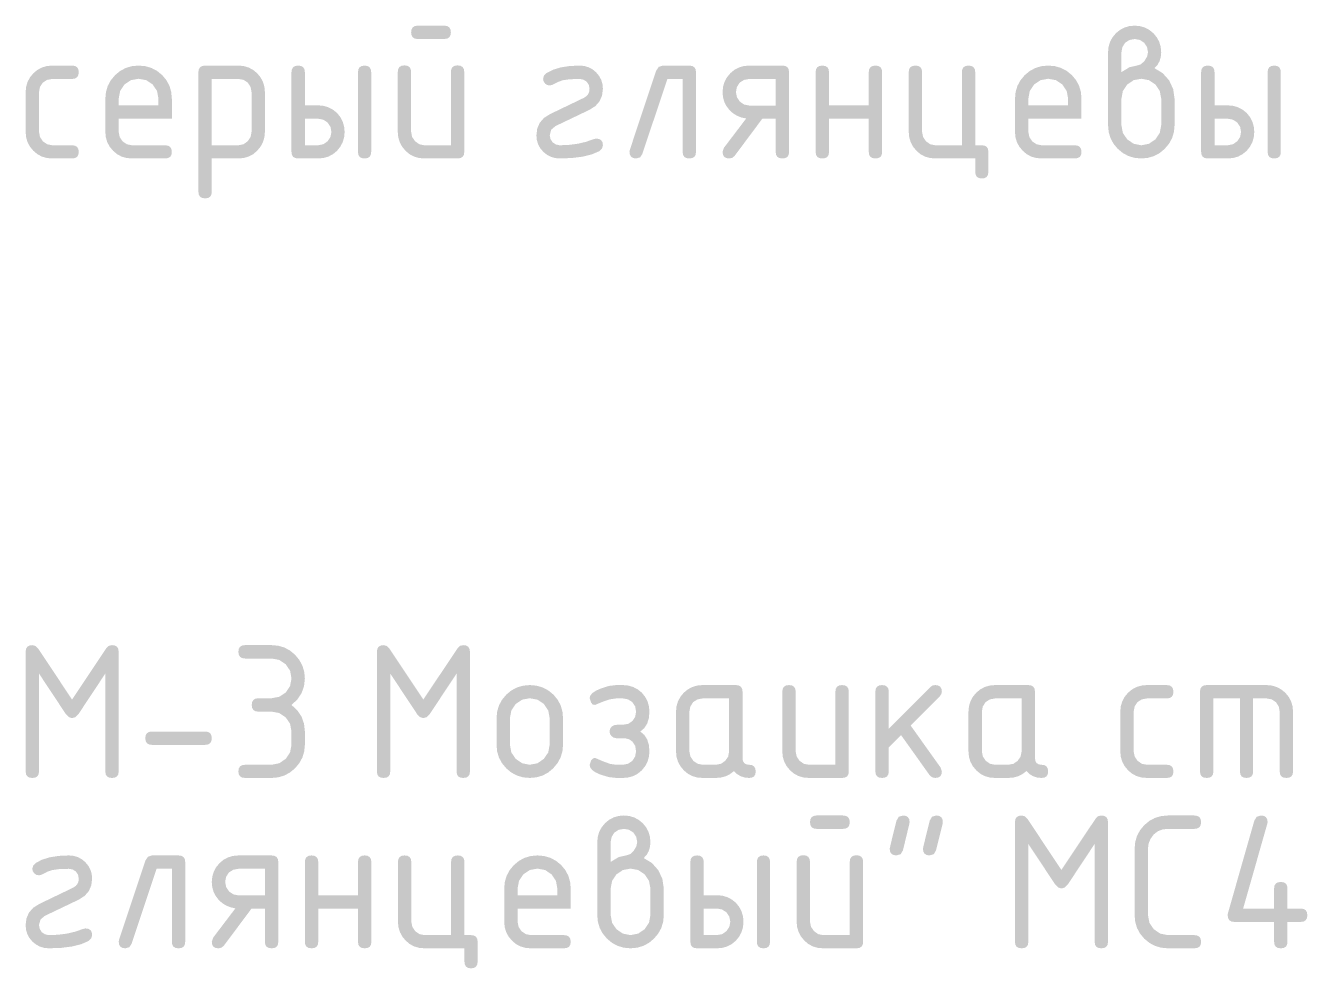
# Model space of a CAD drawing. Header units: millimetres. Extents: x 0 to 1189, y 0 to 841.
# Drawn here: x 1006.08 to 1035.3, y 709.79 to 731.27 of the extents above; entities that cross this region are included whole.
import ezdxf

# ---------------------------------------------------------------- set-up
doc = ezdxf.new("R2010")
doc.units = ezdxf.units.MM

msp = doc.modelspace()

# ---------------------------------------------------------------- hatches: boundary and pattern name
h = msp.add_hatch(color=7)
h.paths.add_polyline_path([(1016.080955, 730.214016), (1016.080955, 728.393903), (1016.071438, 728.327714), (1016.042853, 728.281524), (1015.995147, 728.254454), (1015.928269, 728.245626), (1015.170899, 728.245626), (1015.048486, 728.256091), (1014.93615, 728.288001), (1014.834253, 728.342132), (1014.743156, 728.419259), (1014.66534, 728.512897), (1014.609693, 728.616043), (1014.576267, 728.728697), (1014.565113, 728.850861), (1014.565113, 730.214016), (1014.57463, 730.280894), (1014.603216, 730.3286), (1014.650922, 730.357185), (1014.7178, 730.366703), (1014.784359, 730.357185), (1014.831901, 730.3286), (1014.860427, 730.280894), (1014.869935, 730.214016), (1014.869935, 728.850861), (1014.89226, 728.735725), (1014.959232, 728.639194), (1015.057004, 728.568845), (1015.170899, 728.546038), (1015.776133, 728.546038), (1015.776133, 730.214016), (1015.785642, 730.280894), (1015.814167, 730.3286), (1015.861709, 730.357185), (1015.928269, 730.366703), (1015.995147, 730.357185), (1016.042853, 730.3286), (1016.071438, 730.280894)])
h.paths.add_polyline_path([(1015.623447, 730.967527), (1015.018212, 730.967527), (1014.953884, 730.977044), (1014.907487, 731.00563), (1014.879383, 731.053336), (1014.869935, 731.120214), (1014.879383, 731.186773), (1014.907487, 731.234315), (1014.953884, 731.262841), (1015.018212, 731.272349), (1015.623447, 731.272349), (1015.690325, 731.262841), (1015.73803, 731.234315), (1015.766616, 731.186773), (1015.776133, 731.120214), (1015.766616, 731.053336), (1015.73803, 731.00563), (1015.690325, 730.977044)])
h = msp.add_hatch(color=7)
h.paths.add_polyline_path([(1031.061315, 730.214016), (1031.245214, 730.324741), (1031.41299, 730.362293), (1031.504354, 730.389785), (1031.586623, 730.468126), (1031.64705, 730.567621), (1031.666549, 730.667115), (1031.644501, 730.784662), (1031.577804, 730.883191), (1031.47955, 730.947477), (1031.362279, 730.967527), (1031.244525, 730.945823), (1031.146202, 730.883191), (1031.083088, 730.784662), (1031.061315, 730.667115)])
h.paths.add_polyline_path([(1031.814826, 730.302762), (1032.002791, 730.188729), (1032.149414, 730.023847), (1032.241053, 729.824169), (1032.272335, 729.608782), (1032.272335, 728.999137), (1032.258055, 728.848561), (1032.21556, 728.708578), (1032.145366, 728.580481), (1032.04799, 728.465561), (1031.933071, 728.368874), (1031.804973, 728.300196), (1031.66499, 728.259217), (1031.514414, 728.245626), (1031.361917, 728.259217), (1031.221719, 728.300196), (1031.093509, 728.368874), (1030.976979, 728.465561), (1030.879974, 728.582341), (1030.811132, 728.710232), (1030.770092, 728.849181), (1030.756493, 728.999137), (1030.756493, 730.667115), (1030.767646, 730.789278), (1030.801072, 730.901933), (1030.856719, 731.005079), (1030.934535, 731.098716), (1031.027493, 731.174216), (1031.129183, 731.228528), (1031.240486, 731.261342), (1031.362279, 731.272349), (1031.484442, 731.261282), (1031.597096, 731.228045), (1031.700242, 731.172588), (1031.79388, 731.094858), (1031.869147, 731.003451), (1031.923485, 730.90145), (1031.956428, 730.789218), (1031.967513, 730.667115), (1031.957996, 730.558327), (1031.92941, 730.461167), (1031.881704, 730.375892)])
h.paths.add_polyline_path([(1031.967513, 729.003547), (1031.967513, 729.608782), (1031.935198, 729.782345), (1031.836324, 729.930691), (1031.689425, 730.029565), (1031.514414, 730.06188), (1031.339403, 730.029565), (1031.192504, 729.930691), (1031.09363, 729.782345), (1031.061315, 729.608782), (1031.061315, 729.003547), (1031.09363, 728.826676), (1031.192504, 728.681637), (1031.339403, 728.580558), (1031.514414, 728.546038), (1031.689425, 728.580558), (1031.836324, 728.681637), (1031.935198, 728.828123)])
h = msp.add_hatch(color=7)
h.dxf.hatch_style = 2
h.paths.add_polyline_path([(1006.387432, 729.757058), (1006.387432, 728.850861), (1006.409757, 728.735243), (1006.476729, 728.635335), (1006.574501, 728.568363), (1006.688396, 728.546038), (1007.140944, 728.546038), (1007.207822, 728.53653), (1007.255527, 728.508005), (1007.284113, 728.460462), (1007.29363, 728.393903), (1007.284113, 728.327714), (1007.255527, 728.281524), (1007.207822, 728.254454), (1007.140944, 728.245626), (1006.688396, 728.245626), (1006.565983, 728.256091), (1006.453647, 728.288001), (1006.35175, 728.342132), (1006.260653, 728.419259), (1006.182837, 728.512277), (1006.12719, 728.614389), (1006.093764, 728.726837), (1006.08261, 728.850861), (1006.08261, 729.757058), (1006.093764, 729.879222), (1006.12719, 729.991876), (1006.182837, 730.095022), (1006.260653, 730.18866), (1006.35175, 730.263927), (1006.453647, 730.318264), (1006.565983, 730.351208), (1006.688396, 730.362293), (1007.140944, 730.362293), (1007.207822, 730.352784), (1007.255527, 730.324259), (1007.284113, 730.276717), (1007.29363, 730.210157), (1007.284113, 730.143279), (1007.255527, 730.095574), (1007.207822, 730.066988), (1007.140944, 730.057471), (1006.688396, 730.057471), (1006.570643, 730.035698), (1006.472319, 729.972584), (1006.409205, 729.874329)])
h = msp.add_hatch(color=7)
h.paths.add_polyline_path([(1008.657273, 730.06188), (1008.482262, 730.029565), (1008.335363, 729.930691), (1008.236489, 729.783792), (1008.204174, 729.608782), (1008.204174, 729.456095), (1009.110372, 729.456095), (1009.110372, 729.608782), (1009.078057, 729.783792), (1008.979183, 729.930691), (1008.832284, 730.029565)])
h.paths.add_polyline_path([(1008.204174, 729.151824), (1008.204174, 728.850861), (1008.226498, 728.735243), (1008.293471, 728.635335), (1008.391243, 728.568363), (1008.505138, 728.546038), (1009.262507, 728.546038), (1009.329385, 728.53653), (1009.377091, 728.508005), (1009.405677, 728.460462), (1009.415194, 728.393903), (1009.405677, 728.327714), (1009.377091, 728.281524), (1009.329385, 728.254454), (1009.262507, 728.245626), (1008.505138, 728.245626), (1008.382725, 728.256091), (1008.270389, 728.288001), (1008.168491, 728.342132), (1008.077394, 728.419259), (1007.999578, 728.512277), (1007.943931, 728.614389), (1007.910505, 728.726837), (1007.899352, 728.850861), (1007.899352, 729.604372), (1007.912951, 729.756878), (1007.953991, 729.897136), (1008.022833, 730.025509), (1008.119838, 730.142358), (1008.236368, 730.239045), (1008.364578, 730.307723), (1008.504776, 730.348702), (1008.657273, 730.362293), (1008.80977, 730.348762), (1008.949968, 730.308205), (1009.078178, 730.240672), (1009.194708, 730.146216), (1009.291713, 730.029686), (1009.360555, 729.901477), (1009.401594, 729.761279), (1009.415194, 729.608782), (1009.415194, 729.151824)])
h = msp.add_hatch(color=7)
h.paths.add_polyline_path([(1010.021037, 730.214016), (1010.030554, 730.278344), (1010.059139, 730.324741), (1010.106845, 730.352845), (1010.173723, 730.362293), (1010.931093, 730.362293), (1011.053506, 730.351208), (1011.165842, 730.318264), (1011.267739, 730.263927), (1011.358836, 730.18866), (1011.436652, 730.095022), (1011.492299, 729.991876), (1011.525725, 729.879222), (1011.536879, 729.757058), (1011.536879, 728.850861), (1011.525725, 728.728697), (1011.492299, 728.616043), (1011.436652, 728.512897), (1011.358836, 728.419259), (1011.267739, 728.342132), (1011.165842, 728.288001), (1011.053506, 728.256091), (1010.931093, 728.245626), (1010.325859, 728.245626), (1010.325859, 727.483847), (1010.31635, 727.419518), (1010.287825, 727.373121), (1010.240282, 727.345018), (1010.173723, 727.33557), (1010.106845, 727.345018), (1010.059139, 727.373121), (1010.030554, 727.419518), (1010.021037, 727.483847)])
h.paths.add_polyline_path([(1010.325859, 730.057471), (1010.325859, 728.546038), (1010.931093, 728.546038), (1011.046641, 728.568363), (1011.14276, 728.635335), (1011.209732, 728.733589), (1011.232057, 728.850861), (1011.232057, 729.757058), (1011.210283, 729.874329), (1011.147169, 729.972584), (1011.048846, 730.037351), (1010.931093, 730.057471)])
h = msp.add_hatch(color=7)
h.paths.add_polyline_path([(1013.353741, 728.850861), (1013.342656, 728.728697), (1013.309713, 728.616043), (1013.255375, 728.512897), (1013.180108, 728.419259), (1013.086471, 728.342132), (1012.983324, 728.288001), (1012.87067, 728.256091), (1012.748507, 728.245626), (1012.295408, 728.245626), (1012.22853, 728.254454), (1012.180824, 728.281524), (1012.152238, 728.327714), (1012.142721, 728.393903), (1012.142721, 730.214016), (1012.152238, 730.278344), (1012.180824, 730.324741), (1012.22853, 730.352845), (1012.295408, 730.362293), (1012.361967, 730.352845), (1012.409509, 730.324741), (1012.438035, 730.278344), (1012.447543, 730.214016), (1012.447543, 729.456095), (1012.748507, 729.456095), (1012.87067, 729.445096), (1012.983324, 729.412342), (1013.086471, 729.358194), (1013.180108, 729.283013), (1013.255375, 729.189289), (1013.309713, 729.085954), (1013.342656, 728.97311)])
h.paths.add_polyline_path([(1013.052778, 728.850861), (1013.030729, 728.968407), (1012.964032, 729.066937), (1012.865778, 729.130051), (1012.748507, 729.151824), (1012.447543, 729.151824), (1012.447543, 728.546038), (1012.748507, 728.546038), (1012.865778, 728.568363), (1012.964032, 728.635335), (1013.030729, 728.733589)])
h.paths.add_polyline_path([(1013.658563, 730.214016), (1013.668072, 730.278344), (1013.696597, 730.324741), (1013.744139, 730.352845), (1013.810699, 730.362293), (1013.875027, 730.352845), (1013.921424, 730.324741), (1013.949527, 730.278344), (1013.958975, 730.214016), (1013.958975, 728.393903), (1013.949527, 728.327714), (1013.921424, 728.281524), (1013.875027, 728.254454), (1013.810699, 728.245626), (1013.744139, 728.254454), (1013.696597, 728.281524), (1013.668072, 728.327714), (1013.658563, 728.393903)])
h = msp.add_hatch(color=7)
h.dxf.hatch_style = 2
h.paths.add_polyline_path([(1019.088833, 728.698725), (1019.155711, 728.689208), (1019.203417, 728.660622), (1019.232003, 728.612916), (1019.24152, 728.546038), (1019.219747, 728.470453), (1019.156633, 728.410991), (1018.990846, 728.338644), (1018.78532, 728.286967), (1018.540004, 728.255961), (1018.254845, 728.245626), (1018.150269, 728.255135), (1018.052824, 728.28366), (1017.963234, 728.331202), (1017.882223, 728.397762), (1017.813114, 728.478842), (1017.764263, 728.568914), (1017.735255, 728.667668), (1017.725678, 728.774793), (1017.744781, 728.928616), (1017.802021, 729.059909), (1017.897295, 729.168257), (1018.0305, 729.253248), (1018.813777, 729.629728), (1018.866935, 729.665695), (1018.905416, 729.710756), (1018.928809, 729.766153), (1018.936698, 729.833126), (1018.920713, 729.919805), (1018.873308, 729.994081), (1018.797378, 730.041692), (1018.712353, 730.057471), (1018.486217, 730.050649), (1018.327054, 730.027705), (1018.219084, 729.989809), (1018.098299, 729.926282), (1018.0305, 729.909194), (1017.972829, 729.919254), (1017.924667, 729.951637), (1017.888907, 730.0029), (1017.878365, 730.057471), (1017.897933, 730.133125), (1017.958842, 730.19307), (1018.105569, 730.267647), (1018.279787, 730.320469), (1018.481911, 730.351897), (1018.712353, 730.362293), (1018.816929, 730.352784), (1018.914374, 730.324259), (1019.003963, 730.276717), (1019.084975, 730.210157), (1019.154083, 730.127449), (1019.202935, 730.037558), (1019.231943, 729.939709), (1019.24152, 729.833126), (1019.222417, 729.679303), (1019.165177, 729.54801), (1019.069902, 729.439662), (1018.936698, 729.354671), (1018.157831, 728.98205), (1018.062333, 728.899299), (1018.0305, 728.774793), (1018.046485, 728.688114), (1018.09389, 728.613838), (1018.168166, 728.564022), (1018.254845, 728.546038), (1018.470042, 728.554815), (1018.670874, 728.58111), (1018.857443, 728.624871), (1019.029853, 728.686047)])
h = msp.add_hatch(color=7)
h.dxf.hatch_style = 2
h.paths.add_polyline_path([(1020.605283, 730.362293), (1021.210518, 730.362293), (1021.277396, 730.352845), (1021.325102, 730.324741), (1021.353687, 730.278344), (1021.363204, 730.214016), (1021.363204, 728.393903), (1021.353687, 728.327714), (1021.325102, 728.281524), (1021.277396, 728.254454), (1021.210518, 728.245626), (1021.143959, 728.254454), (1021.096416, 728.281524), (1021.067891, 728.327714), (1021.058382, 728.393903), (1021.058382, 730.057471), (1020.711117, 730.057471), (1020.139507, 728.34705), (1020.088795, 728.270913), (1020.000049, 728.245626), (1019.933171, 728.255135), (1019.885465, 728.28366), (1019.85688, 728.331202), (1019.847362, 728.397762), (1019.856182, 728.444615), (1020.453148, 730.239372), (1020.513093, 730.332665)])
h = msp.add_hatch(color=7)
h.paths.add_polyline_path([(1022.507033, 729.155683), (1022.396678, 729.179798), (1022.29516, 729.22045), (1022.203253, 729.278466), (1022.121734, 729.354671), (1022.054856, 729.443899), (1022.00715, 729.540155), (1021.978564, 729.644266), (1021.969047, 729.757058), (1021.980201, 729.879222), (1022.013627, 729.991876), (1022.069273, 730.095022), (1022.14709, 730.18866), (1022.238187, 730.263927), (1022.340084, 730.318264), (1022.45242, 730.351208), (1022.574833, 730.362293), (1023.332202, 730.362293), (1023.39908, 730.352845), (1023.446786, 730.324741), (1023.475372, 730.278344), (1023.484889, 730.214016), (1023.484889, 728.393903), (1023.475372, 728.327714), (1023.446786, 728.281524), (1023.39908, 728.254454), (1023.332202, 728.245626), (1023.265643, 728.254454), (1023.218101, 728.281524), (1023.189575, 728.327714), (1023.180067, 728.393903), (1023.180067, 729.151824), (1022.875245, 729.151824), (1022.244103, 728.305157), (1022.189326, 728.259475), (1022.121734, 728.245626), (1022.054856, 728.254454), (1022.00715, 728.281524), (1021.978564, 728.327714), (1021.969047, 728.393903), (1021.998813, 728.487058)])
h.paths.add_polyline_path([(1022.273869, 729.757058), (1022.296193, 729.640959), (1022.363166, 729.540982), (1022.460938, 729.474492), (1022.574833, 729.452236), (1023.180067, 729.452236), (1023.180067, 730.057471), (1022.574833, 730.057471), (1022.457079, 730.035698), (1022.358756, 729.972584), (1022.295642, 729.874329)])
h = msp.add_hatch(color=7)
h.dxf.hatch_style = 2
h.paths.add_polyline_path([(1024.395554, 729.151824), (1024.395554, 728.393903), (1024.386045, 728.327714), (1024.35752, 728.281524), (1024.309978, 728.254454), (1024.243418, 728.245626), (1024.17654, 728.254454), (1024.128834, 728.281524), (1024.100249, 728.327714), (1024.090732, 728.393903), (1024.090732, 730.214016), (1024.100249, 730.278344), (1024.128834, 730.324741), (1024.17654, 730.352845), (1024.243418, 730.362293), (1024.309978, 730.352845), (1024.35752, 730.324741), (1024.386045, 730.278344), (1024.395554, 730.214016), (1024.395554, 729.456095), (1025.301752, 729.456095), (1025.301752, 730.214016), (1025.31126, 730.278344), (1025.339785, 730.324741), (1025.387328, 730.352845), (1025.453887, 730.362293), (1025.520765, 730.352845), (1025.568471, 730.324741), (1025.597057, 730.278344), (1025.606574, 730.214016), (1025.606574, 728.393903), (1025.597057, 728.327714), (1025.568471, 728.281524), (1025.520765, 728.254454), (1025.453887, 728.245626), (1025.387328, 728.254454), (1025.339785, 728.281524), (1025.31126, 728.327714), (1025.301752, 728.393903), (1025.301752, 729.151824)])
h = msp.add_hatch(color=7)
h.dxf.hatch_style = 2
h.paths.add_polyline_path([(1027.880394, 728.546038), (1027.944722, 728.53659), (1027.991119, 728.508487), (1028.019222, 728.46209), (1028.028671, 728.397762), (1028.028671, 727.940804), (1028.019222, 727.874245), (1027.991119, 727.826703), (1027.944722, 727.798177), (1027.880394, 727.788669), (1027.813834, 727.798177), (1027.766292, 727.826703), (1027.737767, 727.874245), (1027.728258, 727.940804), (1027.728258, 728.245626), (1026.818202, 728.245626), (1026.695789, 728.256091), (1026.583453, 728.288001), (1026.481556, 728.342132), (1026.390459, 728.419259), (1026.312643, 728.512897), (1026.256996, 728.616043), (1026.22357, 728.728697), (1026.212416, 728.850861), (1026.212416, 730.214016), (1026.221933, 730.278344), (1026.250519, 730.324741), (1026.298225, 730.352845), (1026.365103, 730.362293), (1026.431662, 730.352845), (1026.479204, 730.324741), (1026.50773, 730.278344), (1026.517238, 730.214016), (1026.517238, 728.850861), (1026.539562, 728.735243), (1026.606535, 728.635335), (1026.704307, 728.568363), (1026.818202, 728.546038), (1027.423436, 728.546038), (1027.423436, 730.214016), (1027.432945, 730.278344), (1027.46147, 730.324741), (1027.509012, 730.352845), (1027.575572, 730.362293), (1027.64245, 730.352845), (1027.690155, 730.324741), (1027.718741, 730.278344), (1027.728258, 730.214016), (1027.728258, 728.546038)])
h = msp.add_hatch(color=7)
h.paths.add_polyline_path([(1029.392729, 730.06188), (1029.217719, 730.029565), (1029.07082, 729.930691), (1028.971945, 729.783792), (1028.93963, 729.608782), (1028.93963, 729.456095), (1029.845828, 729.456095), (1029.845828, 729.608782), (1029.813513, 729.783792), (1029.714639, 729.930691), (1029.56774, 730.029565)])
h.paths.add_polyline_path([(1028.93963, 729.151824), (1028.93963, 728.850861), (1028.961955, 728.735243), (1029.028927, 728.635335), (1029.126699, 728.568363), (1029.240594, 728.546038), (1029.997964, 728.546038), (1030.064842, 728.53653), (1030.112548, 728.508005), (1030.141133, 728.460462), (1030.15065, 728.393903), (1030.141133, 728.327714), (1030.112548, 728.281524), (1030.064842, 728.254454), (1029.997964, 728.245626), (1029.240594, 728.245626), (1029.118181, 728.256091), (1029.005845, 728.288001), (1028.903948, 728.342132), (1028.812851, 728.419259), (1028.735035, 728.512277), (1028.679388, 728.614389), (1028.645962, 728.726837), (1028.634808, 728.850861), (1028.634808, 729.604372), (1028.648408, 729.756878), (1028.689448, 729.897136), (1028.758289, 730.025509), (1028.855294, 730.142358), (1028.971825, 730.239045), (1029.100034, 730.307723), (1029.240232, 730.348702), (1029.392729, 730.362293), (1029.545227, 730.348762), (1029.685425, 730.308205), (1029.813634, 730.240672), (1029.930164, 730.146216), (1030.02717, 730.029686), (1030.096011, 729.901477), (1030.137051, 729.761279), (1030.15065, 729.608782), (1030.15065, 729.151824)])
h = msp.add_hatch(color=7)
h.paths.add_polyline_path([(1034.089197, 728.850861), (1034.078113, 728.728697), (1034.045169, 728.616043), (1033.990831, 728.512897), (1033.915565, 728.419259), (1033.821927, 728.342132), (1033.718781, 728.288001), (1033.606126, 728.256091), (1033.483963, 728.245626), (1033.030864, 728.245626), (1032.963986, 728.254454), (1032.91628, 728.281524), (1032.887695, 728.327714), (1032.878178, 728.393903), (1032.878178, 730.214016), (1032.887695, 730.278344), (1032.91628, 730.324741), (1032.963986, 730.352845), (1033.030864, 730.362293), (1033.097423, 730.352845), (1033.144966, 730.324741), (1033.173491, 730.278344), (1033.183, 730.214016), (1033.183, 729.456095), (1033.483963, 729.456095), (1033.606126, 729.445096), (1033.718781, 729.412342), (1033.821927, 729.358194), (1033.915565, 729.283013), (1033.990831, 729.189289), (1034.045169, 729.085954), (1034.078113, 728.97311)])
h.paths.add_polyline_path([(1033.788234, 728.850861), (1033.766185, 728.968407), (1033.699488, 729.066937), (1033.601234, 729.130051), (1033.483963, 729.151824), (1033.183, 729.151824), (1033.183, 728.546038), (1033.483963, 728.546038), (1033.601234, 728.568363), (1033.699488, 728.635335), (1033.766185, 728.733589)])
h.paths.add_polyline_path([(1034.39402, 730.214016), (1034.403528, 730.278344), (1034.432053, 730.324741), (1034.479596, 730.352845), (1034.546155, 730.362293), (1034.610484, 730.352845), (1034.65688, 730.324741), (1034.684984, 730.278344), (1034.694432, 730.214016), (1034.694432, 728.393903), (1034.684984, 728.327714), (1034.65688, 728.281524), (1034.610484, 728.254454), (1034.546155, 728.245626), (1034.479596, 728.254454), (1034.432053, 728.281524), (1034.403528, 728.327714), (1034.39402, 728.393903)])
h = msp.add_hatch(color=7)
h.dxf.hatch_style = 2
h.paths.add_polyline_path([(1008.051, 717.154858), (1008.117878, 717.145349), (1008.165584, 717.116824), (1008.19417, 717.069281), (1008.203687, 717.002722), (1008.203687, 714.276411), (1008.19417, 714.210223), (1008.165584, 714.164032), (1008.117878, 714.136963), (1008.051, 714.128135), (1007.984441, 714.136963), (1007.936898, 714.164032), (1007.908373, 714.210223), (1007.898865, 714.276411), (1007.898865, 716.50718), (1007.284811, 715.580036), (1007.217838, 715.513545), (1007.140944, 715.49129), (1007.068114, 715.513545), (1007.001486, 715.580036), (1006.387432, 716.50718), (1006.387432, 714.276411), (1006.377924, 714.210223), (1006.349398, 714.164032), (1006.301856, 714.136963), (1006.235297, 714.128135), (1006.168419, 714.136963), (1006.120713, 714.164032), (1006.092127, 714.210223), (1006.08261, 714.276411), (1006.08261, 717.002722), (1006.092127, 717.069281), (1006.120713, 717.116824), (1006.168419, 717.145349), (1006.235297, 717.154858), (1006.308746, 717.135841), (1006.366486, 717.07879), (1007.140944, 715.914623), (1007.924221, 717.087058), (1007.978309, 717.138528)])
h = msp.add_hatch(color=7)
h.dxf.hatch_style = 2
h.paths.add_polyline_path([(1011.689823, 715.639567), (1011.385, 715.639567), (1011.320672, 715.649075), (1011.274275, 715.677601), (1011.246172, 715.725143), (1011.236724, 715.791702), (1011.246172, 715.85858), (1011.274275, 715.906286), (1011.320672, 715.934872), (1011.385, 715.944389), (1011.689823, 715.944389), (1011.864833, 715.978151), (1012.011732, 716.075578), (1012.110607, 716.221995), (1012.142921, 716.396937), (1012.110607, 716.572361), (1012.011732, 716.718846), (1011.864833, 716.817721), (1011.689823, 716.850036), (1011.084588, 716.850036), (1011.01771, 716.859553), (1010.970004, 716.888138), (1010.941419, 716.935844), (1010.931902, 717.002722), (1010.941419, 717.069281), (1010.970004, 717.116824), (1011.01771, 717.145349), (1011.084588, 717.154858), (1011.689823, 717.154858), (1011.840399, 717.141344), (1011.980382, 717.100494), (1012.108479, 717.031842), (1012.223399, 716.934923), (1012.320775, 716.817531), (1012.390968, 716.688254), (1012.433464, 716.547815), (1012.447744, 716.396937), (1012.42864, 716.218498), (1012.3714, 716.057939), (1012.276126, 715.915571), (1012.142921, 715.791702), (1012.276126, 715.668066), (1012.3714, 715.525672), (1012.42864, 715.364984), (1012.447744, 715.186468), (1012.447744, 714.881646), (1012.433464, 714.731689), (1012.390968, 714.59274), (1012.320775, 714.46485), (1012.223399, 714.348069), (1012.106619, 714.251383), (1011.978728, 714.182705), (1011.839779, 714.141725), (1011.689823, 714.128135), (1011.084588, 714.128135), (1011.01771, 714.136963), (1010.970004, 714.164032), (1010.941419, 714.210223), (1010.931902, 714.276411), (1010.941419, 714.342971), (1010.970004, 714.390513), (1011.01771, 714.419038), (1011.084588, 714.428547), (1011.689823, 714.428547), (1011.864833, 714.463067), (1012.011732, 714.564146), (1012.110607, 714.709184), (1012.142921, 714.886056), (1012.142921, 715.186468), (1012.110607, 715.361479), (1012.011732, 715.508378), (1011.864833, 715.607252)])
h = msp.add_hatch(color=7)
h.dxf.hatch_style = 2
h.paths.add_polyline_path([(1016.057909, 717.154858), (1016.124787, 717.145349), (1016.172493, 717.116824), (1016.201078, 717.069281), (1016.210595, 717.002722), (1016.210595, 714.276411), (1016.201078, 714.210223), (1016.172493, 714.164032), (1016.124787, 714.136963), (1016.057909, 714.128135), (1015.991349, 714.136963), (1015.943807, 714.164032), (1015.915282, 714.210223), (1015.905773, 714.276411), (1015.905773, 716.50718), (1015.291719, 715.580036), (1015.224747, 715.513545), (1015.147852, 715.49129), (1015.075023, 715.513545), (1015.008395, 715.580036), (1014.394341, 716.50718), (1014.394341, 714.276411), (1014.384833, 714.210223), (1014.356307, 714.164032), (1014.308765, 714.136963), (1014.242206, 714.128135), (1014.175328, 714.136963), (1014.127622, 714.164032), (1014.099036, 714.210223), (1014.089519, 714.276411), (1014.089519, 717.002722), (1014.099036, 717.069281), (1014.127622, 717.116824), (1014.175328, 717.145349), (1014.242206, 717.154858), (1014.315655, 717.135841), (1014.373395, 717.07879), (1015.147852, 715.914623), (1015.931129, 717.087058), (1015.985217, 717.138528)])
h = msp.add_hatch(color=7)
h.paths.add_polyline_path([(1016.81699, 714.881646), (1016.81699, 715.48688), (1016.830589, 715.639386), (1016.871629, 715.779644), (1016.940471, 715.908017), (1017.037476, 716.024866), (1017.154006, 716.121553), (1017.282216, 716.190231), (1017.422414, 716.23121), (1017.574911, 716.244801), (1017.727408, 716.231271), (1017.867606, 716.190713), (1017.995815, 716.123181), (1018.112346, 716.028725), (1018.209351, 715.912126), (1018.278193, 715.783434), (1018.319232, 715.641927), (1018.332832, 715.48688), (1018.332832, 714.881646), (1018.318552, 714.731689), (1018.276057, 714.59274), (1018.205863, 714.46485), (1018.108487, 714.348069), (1017.993567, 714.251383), (1017.86547, 714.182705), (1017.725487, 714.141725), (1017.574911, 714.128135), (1017.422414, 714.141725), (1017.282216, 714.182705), (1017.154006, 714.251383), (1017.037476, 714.348069), (1016.940471, 714.46485), (1016.871629, 714.59274), (1016.830589, 714.731689)])
h.paths.add_polyline_path([(1018.02801, 714.886056), (1018.02801, 715.49129), (1017.995695, 715.664854), (1017.896821, 715.8132), (1017.749922, 715.912074), (1017.574911, 715.944389), (1017.3999, 715.912074), (1017.253001, 715.8132), (1017.154127, 715.664854), (1017.121812, 715.49129), (1017.121812, 714.886056), (1017.154127, 714.709184), (1017.253001, 714.564146), (1017.3999, 714.463067), (1017.574911, 714.428547), (1017.749922, 714.463067), (1017.896821, 714.564146), (1017.995695, 714.710631)])
h = msp.add_hatch(color=7)
h.dxf.hatch_style = 2
h.paths.add_polyline_path([(1019.997144, 714.733369), (1019.977575, 714.859322), (1019.916666, 714.953855), (1019.840736, 715.00815), (1019.739175, 715.034332), (1019.544596, 715.034332), (1019.481964, 715.049422), (1019.438762, 715.080635), (1019.404174, 715.128797), (1019.391909, 715.186468), (1019.404174, 715.247791), (1019.438762, 715.296711), (1019.498156, 715.330817), (1019.586488, 715.343013), (1019.633341, 715.343013), (1019.684053, 715.338603), (1019.81793, 715.360928), (1019.916666, 715.4279), (1019.977575, 715.522571), (1019.997144, 715.639567), (1019.977093, 715.756838), (1019.912808, 715.855092), (1019.814278, 715.91986), (1019.696731, 715.939979), (1019.544596, 715.939979), (1019.404243, 715.920962), (1019.235364, 715.863911), (1019.154465, 715.830632), (1019.096664, 715.806861), (1019.062739, 715.792598), (1019.011571, 715.800866), (1018.972986, 715.842414), (1018.93881, 715.948247), (1018.954649, 716.007047), (1019.001855, 716.062693), (1019.079964, 716.115136), (1019.188511, 716.164324), (1019.379162, 716.225233), (1019.544596, 716.244801), (1019.696731, 716.244801), (1019.818894, 716.233717), (1019.931549, 716.200773), (1020.034695, 716.146435), (1020.128333, 716.071168), (1020.203832, 715.977531), (1020.258144, 715.874385), (1020.290958, 715.76173), (1020.301966, 715.639567), (1020.289193, 715.491953), (1020.250634, 715.366922), (1020.185926, 715.264939), (1020.094709, 715.186468), (1020.185926, 715.107997), (1020.250634, 715.006014), (1020.289193, 714.880983), (1020.301966, 714.733369), (1020.290958, 714.611206), (1020.258144, 714.498551), (1020.203832, 714.395405), (1020.128333, 714.301767), (1020.034695, 714.22464), (1019.931549, 714.170509), (1019.818894, 714.138599), (1019.696731, 714.128135), (1019.544596, 714.128135), (1019.375579, 714.147152), (1019.184652, 714.204202), (1019.076476, 714.253459), (1018.999719, 714.306384), (1018.953969, 714.36334), (1018.93881, 714.424688), (1018.972986, 714.530522), (1019.012053, 714.570416), (1019.057321, 714.585092), (1019.071024, 714.580338), (1019.10576, 714.566075), (1019.161889, 714.542304), (1019.239774, 714.509024), (1019.404794, 714.448115), (1019.544596, 714.428547), (1019.696731, 714.428547), (1019.814278, 714.450871), (1019.912808, 714.517844), (1019.975646, 714.616098)])
h = msp.add_hatch(color=7)
h.paths.add_polyline_path([(1022.119179, 715.939979), (1021.513945, 715.939979), (1021.396191, 715.918206), (1021.297868, 715.855092), (1021.234754, 715.756838), (1021.212981, 715.639567), (1021.212981, 714.733369), (1021.235305, 714.617752), (1021.302278, 714.517844), (1021.40005, 714.450871), (1021.513945, 714.428547), (1021.818216, 714.428547), (1021.933764, 714.450871), (1022.029882, 714.517844), (1022.096855, 714.616098), (1022.119179, 714.733369)])
h.paths.add_polyline_path([(1022.724413, 714.276411), (1022.714965, 714.210223), (1022.686862, 714.164032), (1022.640465, 714.136963), (1022.576137, 714.128135), (1022.47374, 714.137712), (1022.38204, 714.16672), (1022.300572, 714.215571), (1022.228871, 714.28468), (1022.139204, 714.215571), (1022.041113, 714.16672), (1021.934238, 714.137712), (1021.818216, 714.128135), (1021.513945, 714.128135), (1021.391532, 714.138599), (1021.279196, 714.170509), (1021.177299, 714.22464), (1021.086202, 714.301767), (1021.008386, 714.394785), (1020.952739, 714.496898), (1020.919313, 714.609346), (1020.908159, 714.733369), (1020.908159, 715.639567), (1020.919313, 715.76173), (1020.952739, 715.874385), (1021.008386, 715.977531), (1021.086202, 716.071168), (1021.177299, 716.146435), (1021.279196, 716.200773), (1021.391532, 716.233717), (1021.513945, 716.244801), (1022.271315, 716.244801), (1022.338192, 716.235353), (1022.385898, 716.20725), (1022.414484, 716.160853), (1022.424001, 716.096524), (1022.424001, 714.581234), (1022.43351, 714.514356), (1022.462035, 714.46665), (1022.509577, 714.438064), (1022.576137, 714.428547), (1022.640465, 714.419038), (1022.686862, 714.390513), (1022.714965, 714.342971)])
h = msp.add_hatch(color=7)
h.dxf.hatch_style = 2
h.paths.add_polyline_path([(1024.846529, 716.096524), (1024.846529, 714.276411), (1024.837012, 714.210223), (1024.808426, 714.164032), (1024.76072, 714.136963), (1024.693842, 714.128135), (1023.936473, 714.128135), (1023.81406, 714.138599), (1023.701724, 714.170509), (1023.599827, 714.22464), (1023.50873, 714.301767), (1023.430914, 714.394785), (1023.375267, 714.496898), (1023.341841, 714.609346), (1023.330687, 714.733369), (1023.330687, 716.096524), (1023.340204, 716.160853), (1023.36879, 716.20725), (1023.416496, 716.235353), (1023.483374, 716.244801), (1023.549933, 716.235353), (1023.597475, 716.20725), (1023.626001, 716.160853), (1023.635509, 716.096524), (1023.635509, 714.733369), (1023.657833, 714.617752), (1023.724806, 714.517844), (1023.822578, 714.450871), (1023.936473, 714.428547), (1024.541707, 714.428547), (1024.541707, 716.096524), (1024.551216, 716.160853), (1024.579741, 716.20725), (1024.627283, 716.235353), (1024.693842, 716.244801), (1024.76072, 716.235353), (1024.808426, 716.20725), (1024.837012, 716.160853)])
h = msp.add_hatch(color=7)
h.dxf.hatch_style = 2
h.paths.add_polyline_path([(1025.75733, 715.249858), (1026.70983, 716.202358), (1026.756338, 716.234742), (1026.815663, 716.244801), (1026.882541, 716.235353), (1026.930247, 716.20725), (1026.958832, 716.160853), (1026.96835, 716.096524), (1026.956085, 716.038853), (1026.921496, 715.990691), (1026.256731, 715.322067), (1026.938584, 714.365157), (1026.96835, 714.276411), (1026.958832, 714.210223), (1026.930247, 714.164032), (1026.882541, 714.136963), (1026.815663, 714.128135), (1026.742765, 714.143913), (1026.688883, 714.191524), (1026.036796, 715.10599), (1025.75733, 714.822666), (1025.75733, 714.276411), (1025.747821, 714.210223), (1025.719296, 714.164032), (1025.671753, 714.136963), (1025.605194, 714.128135), (1025.538316, 714.136963), (1025.49061, 714.164032), (1025.462025, 714.210223), (1025.452507, 714.276411), (1025.452507, 716.096524), (1025.462025, 716.160853), (1025.49061, 716.20725), (1025.538316, 716.235353), (1025.605194, 716.244801), (1025.671753, 716.235353), (1025.719296, 716.20725), (1025.747821, 716.160853), (1025.75733, 716.096524)])
h = msp.add_hatch(color=7)
h.paths.add_polyline_path([(1028.785348, 715.939979), (1028.180113, 715.939979), (1028.06236, 715.918206), (1027.964037, 715.855092), (1027.900923, 715.756838), (1027.87915, 715.639567), (1027.87915, 714.733369), (1027.901474, 714.617752), (1027.968447, 714.517844), (1028.066219, 714.450871), (1028.180113, 714.428547), (1028.484384, 714.428547), (1028.599933, 714.450871), (1028.696051, 714.517844), (1028.763024, 714.616098), (1028.785348, 714.733369)])
h.paths.add_polyline_path([(1029.390582, 714.276411), (1029.381134, 714.210223), (1029.353031, 714.164032), (1029.306634, 714.136963), (1029.242305, 714.128135), (1029.139908, 714.137712), (1029.048209, 714.16672), (1028.966741, 714.215571), (1028.89504, 714.28468), (1028.805372, 714.215571), (1028.707282, 714.16672), (1028.600407, 714.137712), (1028.484384, 714.128135), (1028.180113, 714.128135), (1028.057701, 714.138599), (1027.945365, 714.170509), (1027.843467, 714.22464), (1027.75237, 714.301767), (1027.674554, 714.394785), (1027.618907, 714.496898), (1027.585481, 714.609346), (1027.574328, 714.733369), (1027.574328, 715.639567), (1027.585481, 715.76173), (1027.618907, 715.874385), (1027.674554, 715.977531), (1027.75237, 716.071168), (1027.843467, 716.146435), (1027.945365, 716.200773), (1028.057701, 716.233717), (1028.180113, 716.244801), (1028.937483, 716.244801), (1029.004361, 716.235353), (1029.052067, 716.20725), (1029.080653, 716.160853), (1029.09017, 716.096524), (1029.09017, 714.581234), (1029.099678, 714.514356), (1029.128204, 714.46665), (1029.175746, 714.438064), (1029.242305, 714.428547), (1029.306634, 714.419038), (1029.353031, 714.390513), (1029.381134, 714.342971)])
h = msp.add_hatch(color=7)
h.dxf.hatch_style = 2
h.paths.add_polyline_path([(1031.340129, 715.639567), (1031.340129, 714.733369), (1031.362453, 714.617752), (1031.429426, 714.517844), (1031.527197, 714.450871), (1031.641092, 714.428547), (1032.09364, 714.428547), (1032.160518, 714.419038), (1032.208224, 714.390513), (1032.23681, 714.342971), (1032.246327, 714.276411), (1032.23681, 714.210223), (1032.208224, 714.164032), (1032.160518, 714.136963), (1032.09364, 714.128135), (1031.641092, 714.128135), (1031.518679, 714.138599), (1031.406343, 714.170509), (1031.304446, 714.22464), (1031.213349, 714.301767), (1031.135533, 714.394785), (1031.079886, 714.496898), (1031.04646, 714.609346), (1031.035307, 714.733369), (1031.035307, 715.639567), (1031.04646, 715.76173), (1031.079886, 715.874385), (1031.135533, 715.977531), (1031.213349, 716.071168), (1031.304446, 716.146435), (1031.406343, 716.200773), (1031.518679, 716.233717), (1031.641092, 716.244801), (1032.09364, 716.244801), (1032.160518, 716.235293), (1032.208224, 716.206767), (1032.23681, 716.159225), (1032.246327, 716.092666), (1032.23681, 716.025788), (1032.208224, 715.978082), (1032.160518, 715.949496), (1032.09364, 715.939979), (1031.641092, 715.939979), (1031.523339, 715.918206), (1031.425016, 715.855092), (1031.361902, 715.756838)])
h = msp.add_hatch(color=7)
h.dxf.hatch_style = 2
h.paths.add_polyline_path([(1033.004871, 716.244801), (1034.368026, 716.244801), (1034.4895, 716.233717), (1034.600639, 716.200773), (1034.702269, 716.146435), (1034.795218, 716.071168), (1034.873034, 715.977531), (1034.928681, 715.874385), (1034.962107, 715.76173), (1034.97326, 715.639567), (1034.97326, 714.276411), (1034.963743, 714.210223), (1034.935158, 714.164032), (1034.887452, 714.136963), (1034.820574, 714.128135), (1034.754015, 714.136963), (1034.706472, 714.164032), (1034.677947, 714.210223), (1034.668438, 714.276411), (1034.668438, 715.639567), (1034.646665, 715.756838), (1034.583551, 715.855092), (1034.485297, 715.91986), (1034.368026, 715.939979), (1034.063204, 715.939979), (1034.063204, 714.276411), (1034.053687, 714.210223), (1034.025101, 714.164032), (1033.977395, 714.136963), (1033.910517, 714.128135), (1033.846421, 714.136963), (1033.799999, 714.164032), (1033.771766, 714.210223), (1033.762241, 714.276411), (1033.762241, 715.939979), (1033.157006, 715.939979), (1033.157006, 714.276411), (1033.147498, 714.210223), (1033.118972, 714.164032), (1033.07143, 714.136963), (1033.004871, 714.128135), (1032.937993, 714.136963), (1032.890287, 714.164032), (1032.861701, 714.210223), (1032.852184, 714.276411), (1032.852184, 716.096524), (1032.861701, 716.160853), (1032.890287, 716.20725), (1032.937993, 716.235353)])
h = msp.add_hatch(color=7)
h.dxf.hatch_style = 2
h.paths.add_polyline_path([(1010.173237, 714.881646), (1008.962768, 714.881646), (1008.89589, 714.891163), (1008.848184, 714.919749), (1008.819598, 714.967455), (1008.810081, 715.034332), (1008.819598, 715.100892), (1008.848184, 715.148434), (1008.89589, 715.176959), (1008.962768, 715.186468), (1010.173237, 715.186468), (1010.240114, 715.176959), (1010.28782, 715.148434), (1010.316406, 715.100892), (1010.325923, 715.034332), (1010.316406, 714.967455), (1010.28782, 714.919749), (1010.240114, 714.891163)])
h = msp.add_hatch(color=7)
h.paths.add_polyline_path([(1019.418206, 712.214197), (1019.602105, 712.324922), (1019.769882, 712.362473), (1019.861245, 712.389965), (1019.943514, 712.468307), (1020.003941, 712.567801), (1020.023441, 712.667295), (1020.001392, 712.784842), (1019.934695, 712.883372), (1019.836441, 712.947657), (1019.71917, 712.967708), (1019.601416, 712.946004), (1019.503093, 712.883372), (1019.439979, 712.784842), (1019.418206, 712.667295)])
h.paths.add_polyline_path([(1020.171717, 712.302942), (1020.359682, 712.18891), (1020.506305, 712.024027), (1020.597945, 711.82435), (1020.629226, 711.608962), (1020.629226, 710.999318), (1020.614946, 710.848742), (1020.572451, 710.708759), (1020.502257, 710.580661), (1020.404882, 710.465742), (1020.289962, 710.369055), (1020.161865, 710.300377), (1020.021882, 710.259398), (1019.871305, 710.245807), (1019.718808, 710.259398), (1019.57861, 710.300377), (1019.450401, 710.369055), (1019.33387, 710.465742), (1019.236865, 710.582522), (1019.168023, 710.710412), (1019.126984, 710.849362), (1019.113384, 710.999318), (1019.113384, 712.667295), (1019.124538, 712.789459), (1019.157964, 712.902113), (1019.213611, 713.005259), (1019.291427, 713.098897), (1019.384384, 713.174396), (1019.486075, 713.228708), (1019.597377, 713.261523), (1019.71917, 713.27253), (1019.841333, 713.261462), (1019.953987, 713.228226), (1020.057134, 713.172768), (1020.150771, 713.095039), (1020.226038, 713.003632), (1020.280376, 712.901631), (1020.31332, 712.789398), (1020.324404, 712.667295), (1020.314887, 712.558508), (1020.286301, 712.461348), (1020.238595, 712.376073)])
h.paths.add_polyline_path([(1020.324404, 711.003728), (1020.324404, 711.608962), (1020.292089, 711.782526), (1020.193215, 711.930872), (1020.046316, 712.029746), (1019.871305, 712.062061), (1019.696294, 712.029746), (1019.549395, 711.930872), (1019.450521, 711.782526), (1019.418206, 711.608962), (1019.418206, 711.003728), (1019.450521, 710.826857), (1019.549395, 710.681818), (1019.696294, 710.580739), (1019.871305, 710.546219), (1020.046316, 710.580739), (1020.193215, 710.681818), (1020.292089, 710.828304)])
h = msp.add_hatch(color=7)
h.paths.add_polyline_path([(1025.173289, 712.214197), (1025.173289, 710.394084), (1025.163772, 710.327895), (1025.135186, 710.281705), (1025.08748, 710.254635), (1025.020603, 710.245807), (1024.263233, 710.245807), (1024.14082, 710.256271), (1024.028484, 710.288181), (1023.926587, 710.342312), (1023.83549, 710.41944), (1023.757674, 710.513077), (1023.702027, 710.616223), (1023.668601, 710.728878), (1023.657447, 710.851041), (1023.657447, 712.214197), (1023.666964, 712.281074), (1023.69555, 712.32878), (1023.743256, 712.357366), (1023.810134, 712.366883), (1023.876693, 712.357366), (1023.924235, 712.32878), (1023.952761, 712.281074), (1023.962269, 712.214197), (1023.962269, 710.851041), (1023.984593, 710.735906), (1024.051566, 710.639374), (1024.149338, 710.569026), (1024.263233, 710.546219), (1024.868467, 710.546219), (1024.868467, 712.214197), (1024.877976, 712.281074), (1024.906501, 712.32878), (1024.954043, 712.357366), (1025.020603, 712.366883), (1025.08748, 712.357366), (1025.135186, 712.32878), (1025.163772, 712.281074)])
h.paths.add_polyline_path([(1024.715781, 712.967708), (1024.110546, 712.967708), (1024.046218, 712.977225), (1023.999821, 713.005811), (1023.971717, 713.053517), (1023.962269, 713.120394), (1023.971717, 713.186954), (1023.999821, 713.234496), (1024.046218, 713.263021), (1024.110546, 713.27253), (1024.715781, 713.27253), (1024.782658, 713.263021), (1024.830364, 713.234496), (1024.85895, 713.186954), (1024.868467, 713.120394), (1024.85895, 713.053517), (1024.830364, 713.005811), (1024.782658, 712.977225)])
h = msp.add_hatch(color=7)
h.paths.add_polyline_path([(1026.083947, 713.27253), (1026.148275, 713.263082), (1026.194672, 713.234978), (1026.222776, 713.188581), (1026.232224, 713.124253), (1026.227814, 713.086219), (1026.080088, 712.476575), (1026.028067, 712.390999), (1025.931812, 712.362473), (1025.864934, 712.371982), (1025.817228, 712.400507), (1025.788642, 712.44805), (1025.779125, 712.514609), (1025.788702, 712.562418), (1025.81771, 712.68583), (1025.866561, 712.884586), (1025.93567, 713.158428), (1025.986037, 713.244004)])
h.paths.add_polyline_path([(1026.837458, 713.27253), (1026.904336, 713.263082), (1026.952042, 713.234978), (1026.980628, 713.188581), (1026.990145, 713.124253), (1026.985735, 713.082361), (1026.8336, 712.476575), (1026.783715, 712.390999), (1026.689181, 712.362473), (1026.622622, 712.371982), (1026.57508, 712.400507), (1026.546554, 712.44805), (1026.537046, 712.514609), (1026.546623, 712.562418), (1026.575631, 712.68583), (1026.624482, 712.884586), (1026.693591, 713.158428), (1026.743407, 713.244004)])
h = msp.add_hatch(color=7)
h.dxf.hatch_style = 2
h.paths.add_polyline_path([(1030.602545, 713.27253), (1030.669422, 713.263021), (1030.717128, 713.234496), (1030.745714, 713.186954), (1030.755231, 713.120394), (1030.755231, 710.394084), (1030.745714, 710.327895), (1030.717128, 710.281705), (1030.669422, 710.254635), (1030.602545, 710.245807), (1030.535985, 710.254635), (1030.488443, 710.281705), (1030.459918, 710.327895), (1030.450409, 710.394084), (1030.450409, 712.624852), (1029.836355, 711.697708), (1029.769383, 711.631217), (1029.692488, 711.608962), (1029.619659, 711.631217), (1029.553031, 711.697708), (1028.938977, 712.624852), (1028.938977, 710.394084), (1028.929468, 710.327895), (1028.900943, 710.281705), (1028.853401, 710.254635), (1028.786841, 710.245807), (1028.719963, 710.254635), (1028.672258, 710.281705), (1028.643672, 710.327895), (1028.634155, 710.394084), (1028.634155, 713.120394), (1028.643672, 713.186954), (1028.672258, 713.234496), (1028.719963, 713.263021), (1028.786841, 713.27253), (1028.860291, 713.253513), (1028.918031, 713.196462), (1029.692488, 712.032295), (1030.475765, 713.20473), (1030.529853, 713.2562)])
h = msp.add_hatch(color=7)
h.dxf.hatch_style = 2
h.paths.add_polyline_path([(1032.724638, 713.27253), (1032.791516, 713.263021), (1032.839222, 713.234496), (1032.867808, 713.186954), (1032.877325, 713.120394), (1032.867808, 713.053517), (1032.839222, 713.005811), (1032.791516, 712.977225), (1032.724638, 712.967708), (1032.119404, 712.967708), (1031.997138, 712.954126), (1031.890787, 712.912793), (1031.800354, 712.842832), (1031.725836, 712.743363), (1031.680154, 712.635394), (1031.666305, 712.514609), (1031.666305, 711.003728), (1031.69862, 710.828304), (1031.797494, 710.681818), (1031.944393, 710.580739), (1032.119404, 710.546219), (1032.724638, 710.546219), (1032.791516, 710.536711), (1032.839222, 710.508185), (1032.867808, 710.460643), (1032.877325, 710.394084), (1032.867808, 710.327895), (1032.839222, 710.281705), (1032.791516, 710.254635), (1032.724638, 710.245807), (1032.119404, 710.245807), (1031.966907, 710.259398), (1031.826709, 710.300377), (1031.698499, 710.369055), (1031.581969, 710.465742), (1031.484964, 710.582522), (1031.416122, 710.710412), (1031.375082, 710.849362), (1031.361483, 710.999318), (1031.361483, 712.514609), (1031.375082, 712.667115), (1031.416122, 712.807373), (1031.484964, 712.935746), (1031.581969, 713.052595), (1031.698499, 713.149514), (1031.826709, 713.218166), (1031.966907, 713.259016), (1032.119404, 713.27253)])
h = msp.add_hatch(color=7)
h.dxf.hatch_style = 2
h.paths.add_polyline_path([(1033.483161, 710.999318), (1033.48757, 711.041762), (1034.092805, 713.162838), (1034.146479, 713.244556), (1034.241082, 713.27253), (1034.307641, 713.263021), (1034.355183, 713.234496), (1034.383709, 713.186954), (1034.393217, 713.120394), (1034.384949, 713.077951), (1033.834836, 711.152005), (1034.541494, 711.152005), (1034.541494, 711.608962), (1034.551011, 711.674918), (1034.579597, 711.721134), (1034.627303, 711.748333), (1034.694181, 711.757239), (1034.76074, 711.748333), (1034.808282, 711.721134), (1034.836808, 711.674918), (1034.846316, 711.608962), (1034.846316, 711.152005), (1035.151138, 711.152005), (1035.215467, 711.14241), (1035.261863, 711.113695), (1035.289967, 711.065963), (1035.299415, 710.999318), (1035.289967, 710.932759), (1035.261863, 710.885216), (1035.215467, 710.856691), (1035.151138, 710.847183), (1034.846316, 710.847183), (1034.846316, 710.394084), (1034.836808, 710.327895), (1034.808282, 710.281705), (1034.76074, 710.254635), (1034.694181, 710.245807), (1034.627303, 710.254635), (1034.579597, 710.281705), (1034.551011, 710.327895), (1034.541494, 710.394084), (1034.541494, 710.847183), (1033.635847, 710.847183), (1033.568969, 710.856691), (1033.521263, 710.885216), (1033.492678, 710.932759)])
h = msp.add_hatch(color=7)
h.dxf.hatch_style = 2
h.paths.add_polyline_path([(1007.445766, 710.698906), (1007.512644, 710.689389), (1007.56035, 710.660803), (1007.588935, 710.613097), (1007.598452, 710.546219), (1007.576679, 710.470634), (1007.513565, 710.411171), (1007.347779, 710.338824), (1007.142253, 710.287148), (1006.896936, 710.256142), (1006.611777, 710.245807), (1006.507201, 710.255315), (1006.409757, 710.283841), (1006.320167, 710.331383), (1006.239155, 710.397942), (1006.170047, 710.479022), (1006.121195, 710.569095), (1006.092188, 710.667848), (1006.08261, 710.774973), (1006.101713, 710.928797), (1006.158954, 711.06009), (1006.254228, 711.168438), (1006.387432, 711.253428), (1007.170709, 711.629908), (1007.223867, 711.665875), (1007.262349, 711.710937), (1007.285741, 711.766334), (1007.29363, 711.833307), (1007.277645, 711.919985), (1007.23024, 711.994262), (1007.154311, 712.041873), (1007.069286, 712.057651), (1006.84315, 712.05083), (1006.683986, 712.027886), (1006.576017, 711.98999), (1006.455232, 711.926462), (1006.387432, 711.909374), (1006.329761, 711.919434), (1006.281599, 711.951818), (1006.245839, 712.003081), (1006.235297, 712.057651), (1006.254865, 712.133306), (1006.315774, 712.19325), (1006.462501, 712.267828), (1006.636719, 712.32065), (1006.838843, 712.352078), (1007.069286, 712.362473), (1007.173861, 712.352965), (1007.271306, 712.32444), (1007.360896, 712.276897), (1007.441907, 712.210338), (1007.511016, 712.12763), (1007.559867, 712.037739), (1007.588875, 711.939889), (1007.598452, 711.833307), (1007.579349, 711.679483), (1007.522109, 711.548191), (1007.426835, 711.439842), (1007.29363, 711.354852), (1006.514763, 710.98223), (1006.419265, 710.899479), (1006.387432, 710.774973), (1006.403418, 710.688295), (1006.450822, 710.614019), (1006.525098, 710.564202), (1006.611777, 710.546219), (1006.826975, 710.554995), (1007.027807, 710.58129), (1007.214376, 710.625051), (1007.386786, 710.686228)])
h = msp.add_hatch(color=7)
h.dxf.hatch_style = 2
h.paths.add_polyline_path([(1008.962209, 712.362473), (1009.567443, 712.362473), (1009.634321, 712.353025), (1009.682027, 712.324922), (1009.710613, 712.278525), (1009.72013, 712.214197), (1009.72013, 710.394084), (1009.710613, 710.327895), (1009.682027, 710.281705), (1009.634321, 710.254635), (1009.567443, 710.245807), (1009.500884, 710.254635), (1009.453342, 710.281705), (1009.424816, 710.327895), (1009.415308, 710.394084), (1009.415308, 712.057651), (1009.068042, 712.057651), (1008.496432, 710.34723), (1008.44572, 710.271094), (1008.356975, 710.245807), (1008.290097, 710.255315), (1008.242391, 710.283841), (1008.213805, 710.331383), (1008.204288, 710.397942), (1008.213107, 710.444795), (1008.810074, 712.239552), (1008.870018, 712.332846)])
h = msp.add_hatch(color=7)
h.paths.add_polyline_path([(1010.863952, 711.155863), (1010.753597, 711.179979), (1010.652078, 711.220631), (1010.560172, 711.278646), (1010.478652, 711.354852), (1010.411774, 711.44408), (1010.364068, 711.540336), (1010.335483, 711.644447), (1010.325966, 711.757239), (1010.337119, 711.879402), (1010.370545, 711.992057), (1010.426192, 712.095203), (1010.504008, 712.188841), (1010.595105, 712.264107), (1010.697002, 712.318445), (1010.809338, 712.351389), (1010.931751, 712.362473), (1011.689121, 712.362473), (1011.755999, 712.353025), (1011.803705, 712.324922), (1011.832291, 712.278525), (1011.841808, 712.214197), (1011.841808, 710.394084), (1011.832291, 710.327895), (1011.803705, 710.281705), (1011.755999, 710.254635), (1011.689121, 710.245807), (1011.622562, 710.254635), (1011.57502, 710.281705), (1011.546494, 710.327895), (1011.536986, 710.394084), (1011.536986, 711.152005), (1011.232164, 711.152005), (1010.601022, 710.305338), (1010.546245, 710.259656), (1010.478652, 710.245807), (1010.411774, 710.254635), (1010.364068, 710.281705), (1010.335483, 710.327895), (1010.325966, 710.394084), (1010.355731, 710.487239)])
h.paths.add_polyline_path([(1010.630788, 711.757239), (1010.653112, 711.641139), (1010.720085, 711.541163), (1010.817856, 711.474672), (1010.931751, 711.452417), (1011.536986, 711.452417), (1011.536986, 712.057651), (1010.931751, 712.057651), (1010.813998, 712.035878), (1010.715675, 711.972764), (1010.652561, 711.87451)])
h = msp.add_hatch(color=7)
h.dxf.hatch_style = 2
h.paths.add_polyline_path([(1012.752465, 711.152005), (1012.752465, 710.394084), (1012.742957, 710.327895), (1012.714432, 710.281705), (1012.666889, 710.254635), (1012.60033, 710.245807), (1012.533452, 710.254635), (1012.485746, 710.281705), (1012.457161, 710.327895), (1012.447643, 710.394084), (1012.447643, 712.214197), (1012.457161, 712.278525), (1012.485746, 712.324922), (1012.533452, 712.353025), (1012.60033, 712.362473), (1012.666889, 712.353025), (1012.714432, 712.324922), (1012.742957, 712.278525), (1012.752465, 712.214197), (1012.752465, 711.456276), (1013.658663, 711.456276), (1013.658663, 712.214197), (1013.668172, 712.278525), (1013.696697, 712.324922), (1013.74424, 712.353025), (1013.810799, 712.362473), (1013.877677, 712.353025), (1013.925383, 712.324922), (1013.953968, 712.278525), (1013.963485, 712.214197), (1013.963485, 710.394084), (1013.953968, 710.327895), (1013.925383, 710.281705), (1013.877677, 710.254635), (1013.810799, 710.245807), (1013.74424, 710.254635), (1013.696697, 710.281705), (1013.668172, 710.327895), (1013.658663, 710.394084), (1013.658663, 711.152005)])
h = msp.add_hatch(color=7)
h.dxf.hatch_style = 2
h.paths.add_polyline_path([(1016.237299, 710.546219), (1016.301627, 710.536771), (1016.348024, 710.508668), (1016.376127, 710.462271), (1016.385575, 710.397942), (1016.385575, 709.940985), (1016.376127, 709.874425), (1016.348024, 709.826883), (1016.301627, 709.798358), (1016.237299, 709.788849), (1016.170739, 709.798358), (1016.123197, 709.826883), (1016.094672, 709.874425), (1016.085163, 709.940985), (1016.085163, 710.245807), (1015.175107, 710.245807), (1015.052694, 710.256271), (1014.940358, 710.288181), (1014.838461, 710.342312), (1014.747364, 710.41944), (1014.669548, 710.513077), (1014.613901, 710.616223), (1014.580475, 710.728878), (1014.569321, 710.851041), (1014.569321, 712.214197), (1014.578838, 712.278525), (1014.607424, 712.324922), (1014.65513, 712.353025), (1014.722008, 712.362473), (1014.788567, 712.353025), (1014.836109, 712.324922), (1014.864635, 712.278525), (1014.874143, 712.214197), (1014.874143, 710.851041), (1014.896467, 710.735424), (1014.96344, 710.635516), (1015.061212, 710.568543), (1015.175107, 710.546219), (1015.780341, 710.546219), (1015.780341, 712.214197), (1015.78985, 712.278525), (1015.818375, 712.324922), (1015.865917, 712.353025), (1015.932477, 712.362473), (1015.999354, 712.353025), (1016.04706, 712.324922), (1016.075646, 712.278525), (1016.085163, 712.214197), (1016.085163, 710.546219)])
h = msp.add_hatch(color=7)
h.paths.add_polyline_path([(1017.749627, 712.062061), (1017.574617, 712.029746), (1017.427718, 711.930872), (1017.328843, 711.783973), (1017.296528, 711.608962), (1017.296528, 711.456276), (1018.202726, 711.456276), (1018.202726, 711.608962), (1018.170411, 711.783973), (1018.071537, 711.930872), (1017.924638, 712.029746)])
h.paths.add_polyline_path([(1017.296528, 711.152005), (1017.296528, 710.851041), (1017.318853, 710.735424), (1017.385825, 710.635516), (1017.483597, 710.568543), (1017.597492, 710.546219), (1018.354862, 710.546219), (1018.42174, 710.536711), (1018.469446, 710.508185), (1018.498031, 710.460643), (1018.507548, 710.394084), (1018.498031, 710.327895), (1018.469446, 710.281705), (1018.42174, 710.254635), (1018.354862, 710.245807), (1017.597492, 710.245807), (1017.475079, 710.256271), (1017.362743, 710.288181), (1017.260846, 710.342312), (1017.169749, 710.41944), (1017.091933, 710.512457), (1017.036286, 710.61457), (1017.00286, 710.727018), (1016.991706, 710.851041), (1016.991706, 711.604552), (1017.005306, 711.757058), (1017.046346, 711.897317), (1017.115187, 712.02569), (1017.212193, 712.142539), (1017.328723, 712.239225), (1017.456932, 712.307903), (1017.59713, 712.348883), (1017.749627, 712.362473), (1017.902125, 712.348943), (1018.042323, 712.308385), (1018.170532, 712.240853), (1018.287062, 712.146397), (1018.384068, 712.029867), (1018.452909, 711.901657), (1018.493949, 711.761459), (1018.507548, 711.608962), (1018.507548, 711.152005)])
h = msp.add_hatch(color=7)
h.paths.add_polyline_path([(1022.446082, 710.851041), (1022.434997, 710.728878), (1022.402054, 710.616223), (1022.347716, 710.513077), (1022.272449, 710.41944), (1022.178811, 710.342312), (1022.075665, 710.288181), (1021.963011, 710.256271), (1021.840847, 710.245807), (1021.387749, 710.245807), (1021.320871, 710.254635), (1021.273165, 710.281705), (1021.244579, 710.327895), (1021.235062, 710.394084), (1021.235062, 712.214197), (1021.244579, 712.278525), (1021.273165, 712.324922), (1021.320871, 712.353025), (1021.387749, 712.362473), (1021.454308, 712.353025), (1021.50185, 712.324922), (1021.530375, 712.278525), (1021.539884, 712.214197), (1021.539884, 711.456276), (1021.840847, 711.456276), (1021.963011, 711.445277), (1022.075665, 711.412523), (1022.178811, 711.358375), (1022.272449, 711.283194), (1022.347716, 711.18947), (1022.402054, 711.086134), (1022.434997, 710.97329)])
h.paths.add_polyline_path([(1022.145118, 710.851041), (1022.12307, 710.968588), (1022.056373, 711.067118), (1021.958119, 711.130232), (1021.840847, 711.152005), (1021.539884, 711.152005), (1021.539884, 710.546219), (1021.840847, 710.546219), (1021.958119, 710.568543), (1022.056373, 710.635516), (1022.12307, 710.73377)])
h.paths.add_polyline_path([(1022.750904, 712.214197), (1022.760412, 712.278525), (1022.788938, 712.324922), (1022.83648, 712.353025), (1022.903039, 712.362473), (1022.967368, 712.353025), (1023.013765, 712.324922), (1023.041868, 712.278525), (1023.051316, 712.214197), (1023.051316, 710.394084), (1023.041868, 710.327895), (1023.013765, 710.281705), (1022.967368, 710.254635), (1022.903039, 710.245807), (1022.83648, 710.254635), (1022.788938, 710.281705), (1022.760412, 710.327895), (1022.750904, 710.394084)])

doc.saveas('drawing.dxf')
